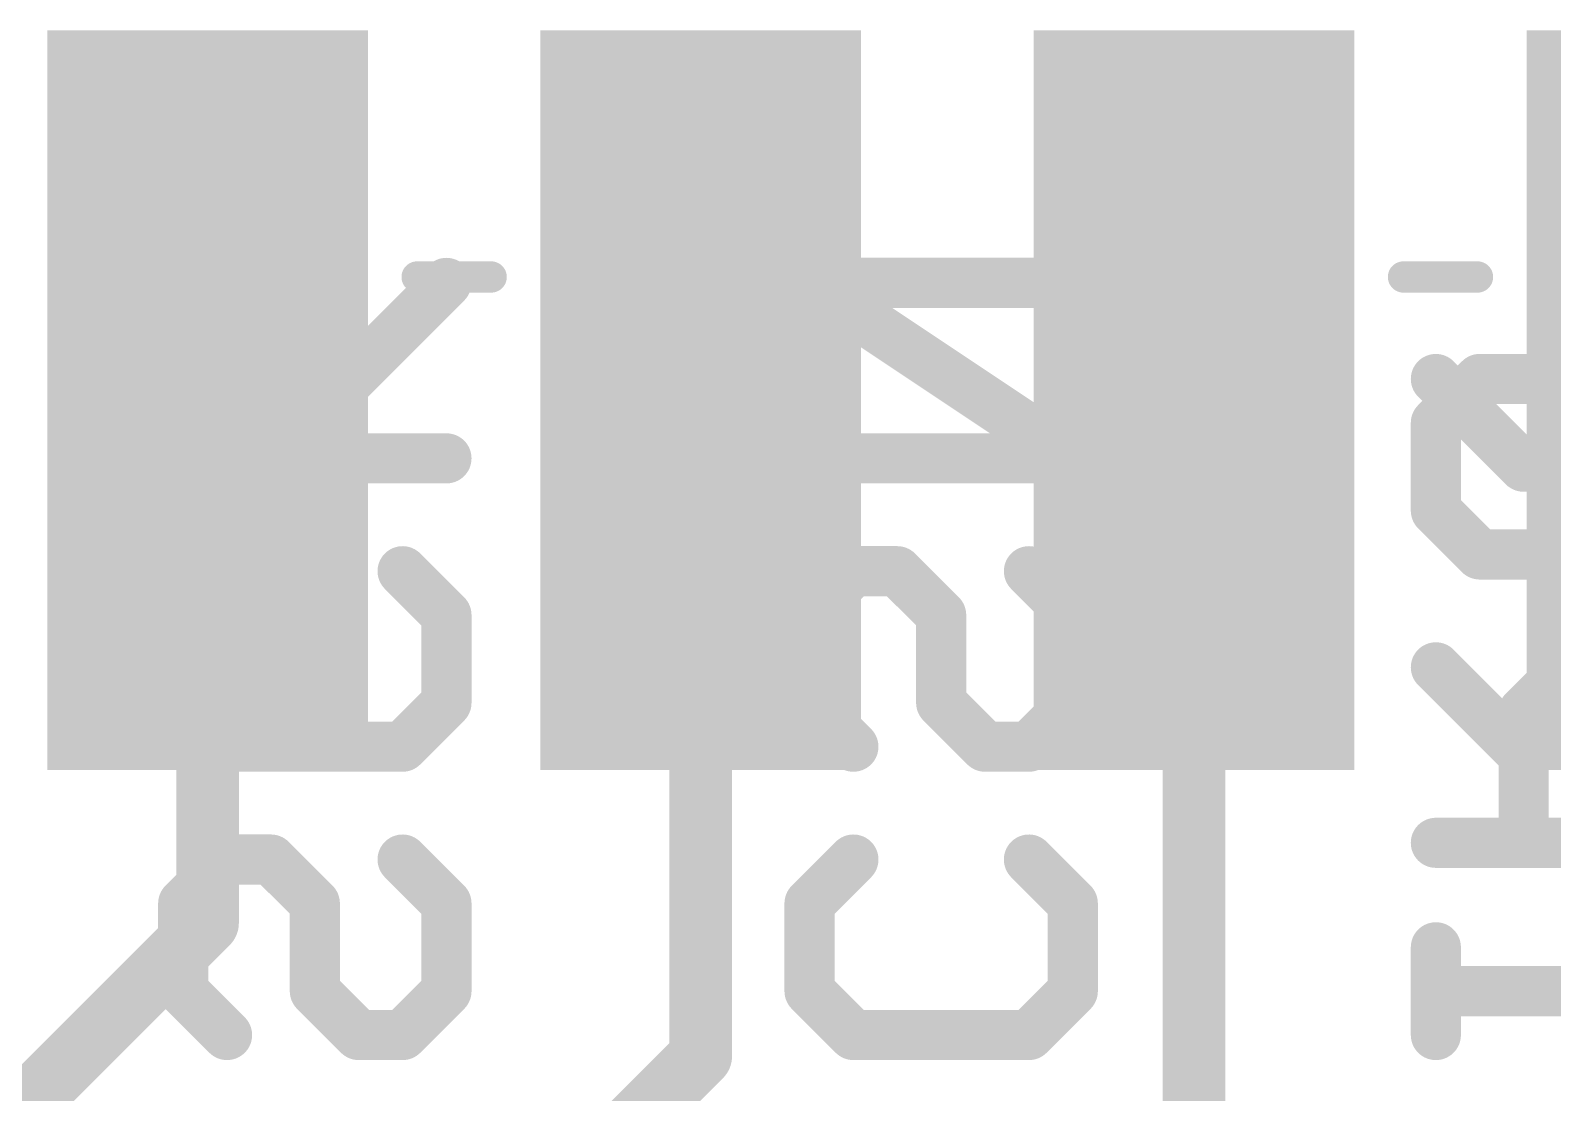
# Model space of a CAD drawing. Extents: x -0.1 to 20.3, y -11.4 to 28.1.
# Drawn here: x 5.17 to 11.34, y 2.66 to 6.97 of the extents above; entities that cross this region are included whole.
import ezdxf

# ---------------------------------------------------------------- set-up
doc = ezdxf.new("R2010")
doc.units = 0
for name, color, linetype in [('1', 12, 'CONTINUOUS'), ('21', 41, 'CONTINUOUS'), ('22', 40, 'CONTINUOUS')]:
    doc.layers.add(name, color=color, linetype=linetype)

# ---------------------------------------------------------------- blocks, each defined once
blk = doc.blocks.new('RECT')
blk.add_solid([(-0.5, -0.5), (0.5, -0.5), (-0.5, 0.5), (0.5, 0.5)])

msp = doc.modelspace()

# ---------------------------------------------------------------- linework, layer by layer
at = {"layer": '1', "const_width": 0.254}
for points in [[(5.89, 3.35), (5.89, 5.47)], [(7.89, 2.81), (7.89, 5.47)], [(9.89, 2.27), (9.89, 5.47)], [(3.81, 1.27), (5.89, 3.35)], [(6.35, 1.27), (7.89, 2.81)]]:
    msp.add_lwpolyline(points, dxfattribs=at)
at = {"layer": '1', "const_width": 0.127}
for points in [[(5.9535, 5.47, 1), (5.8265, 5.47)], [(7.9535, 5.47, 1), (7.8265, 5.47)], [(9.9535, 5.47, 1), (9.8265, 5.47)], [(5.9349, 3.3051, 1), (5.8451, 3.3949)], [(5.8265, 3.35, 1), (5.9535, 3.35)], [(7.9349, 2.7651, 1), (7.8451, 2.8549)], [(7.8265, 2.81, 1), (7.9535, 2.81)]]:
    msp.add_lwpolyline(points, format="xyb", dxfattribs=at)
at = {"layer": '21', "const_width": 0.0635}
for points in [[(6.74, 6.0018, 1), (6.74, 5.9383)], [(7.04, 5.9383, 1), (7.04, 6.0018)], [(8.74, 6.0018, 1), (8.74, 5.9383)], [(9.04, 5.9383, 1), (9.04, 6.0018)], [(10.74, 6.0018, 1), (10.74, 5.9383)], [(11.04, 5.9383, 1), (11.04, 6.0018)]]:
    msp.add_lwpolyline(points, format="xyb", dxfattribs=at)
at = {"layer": '21', "const_width": 0.127}
for points in [[(7.04, 5.97), (6.74, 5.97)], [(9.04, 5.97), (8.74, 5.97)], [(11.04, 5.97), (10.74, 5.97)]]:
    msp.add_lwpolyline(points, dxfattribs=at)
at = {"layer": '22', "const_width": 0.2032}
for points in [[(6.3251, 5.4123), (5.7912, 5.9462)], [(6.1471, 5.2344), (6.8589, 5.9462)], [(9.3989, 5.2344), (8.3312, 5.9462)], [(8.3312, 5.9462), (9.3989, 5.9462)], [(11.0492, 5.5564), (10.8712, 5.3784)], [(11.2271, 5.2005), (10.8712, 5.5564)], [(11.761, 5.5564), (11.0492, 5.5564)], [(10.8712, 5.3784), (10.8712, 5.0225)], [(6.8589, 5.2344), (5.7912, 5.2344)], [(8.3312, 5.2344), (9.3989, 5.2344)], [(10.8712, 5.0225), (11.0492, 4.8446)], [(11.0492, 4.8446), (11.761, 4.8446)], [(5.7912, 4.5989), (5.9691, 4.7768)], [(6.681, 4.7768), (6.8589, 4.5989)], [(8.5091, 4.7768), (8.3312, 4.5989)], [(8.6871, 4.7768), (8.5091, 4.7768)], [(8.8651, 4.5989), (8.6871, 4.7768)], [(9.221, 4.7768), (9.3989, 4.5989)], [(5.7912, 4.2429), (5.7912, 4.5989)], [(6.8589, 4.5989), (6.8589, 4.2429)], [(8.3312, 4.5989), (8.3312, 4.2429)], [(8.8651, 4.2429), (8.8651, 4.5989)], [(9.3989, 4.5989), (9.3989, 4.2429)], [(11.2271, 4.0311), (10.8712, 4.387)], [(11.4051, 4.387), (11.2271, 4.2091)], [(11.761, 4.387), (11.4051, 4.387)], [(5.9691, 4.065), (5.7912, 4.2429)], [(6.8589, 4.2429), (6.681, 4.065)], [(8.3312, 4.2429), (8.5091, 4.065)], [(9.043, 4.065), (8.8651, 4.2429)], [(9.3989, 4.2429), (9.221, 4.065)], [(11.2271, 4.2091), (11.2271, 3.6752)], [(6.681, 4.065), (5.9691, 4.065)], [(9.221, 4.065), (9.043, 4.065)], [(10.8712, 3.6752), (11.9389, 3.6752)], [(5.9691, 3.6074), (5.7912, 3.4295)], [(6.1471, 3.6074), (5.9691, 3.6074)], [(6.3251, 3.4295), (6.1471, 3.6074)], [(6.681, 3.6074), (6.8589, 3.4295)], [(8.3312, 3.4295), (8.5091, 3.6074)], [(9.221, 3.6074), (9.3989, 3.4295)], [(5.7912, 3.4295), (5.7912, 3.0736)], [(6.3251, 3.0736), (6.3251, 3.4295)], [(6.8589, 3.4295), (6.8589, 3.0736)], [(8.3312, 3.0736), (8.3312, 3.4295)], [(9.3989, 3.4295), (9.3989, 3.0736)], [(10.8712, 2.8956), (10.8712, 3.2515)], [(5.7912, 3.0736), (5.9691, 2.8956)], [(6.503, 2.8956), (6.3251, 3.0736)], [(6.8589, 3.0736), (6.681, 2.8956)], [(8.5091, 2.8956), (8.3312, 3.0736)], [(9.3989, 3.0736), (9.221, 2.8956)], [(10.8712, 3.0736), (11.9389, 3.0736)], [(6.681, 2.8956), (6.503, 2.8956)], [(9.221, 2.8956), (8.5091, 2.8956)]]:
    msp.add_lwpolyline(points, dxfattribs=at)
at = {"layer": '22', "const_width": 0.1016}
for points in [[(5.8271, 5.9821, 1), (5.7553, 5.9103)], [(6.8948, 5.9103, 1), (6.823, 5.9821)], [(8.3594, 5.9885, 1), (8.303, 5.9039)], [(8.3312, 5.997, 1), (8.3312, 5.8954)], [(9.3989, 5.8954, 1), (9.3989, 5.997)], [(10.9071, 5.5923, 1), (10.8353, 5.5205)], [(11.0492, 5.6072, 1), (11.0492, 5.5056)], [(11.0851, 5.5205, 1), (11.0132, 5.5923)], [(6.2891, 5.3764, 1), (6.361, 5.4483)], [(10.922, 5.3784, 1), (10.8204, 5.3784)], [(10.8353, 5.4144, 1), (10.9071, 5.3425)], [(5.7912, 5.2852, 1), (5.7912, 5.1836)], [(6.1112, 5.2703, 1), (6.183, 5.1985)], [(6.8589, 5.1836, 1), (6.8589, 5.2852)], [(8.3312, 5.2852, 1), (8.3312, 5.1836)], [(9.3707, 5.1921, 1), (9.4271, 5.2767)], [(9.3989, 5.1836, 1), (9.3989, 5.2852)], [(11.1912, 5.1646, 1), (11.263, 5.2364)], [(10.9071, 5.0585, 1), (10.8353, 4.9866)], [(10.8204, 5.0225, 1), (10.922, 5.0225)], [(11.0492, 4.8954, 1), (11.0492, 4.7938)], [(6.0051, 4.7409, 1), (5.9332, 4.8127)], [(6.7169, 4.8127, 1), (6.645, 4.7409)], [(8.5091, 4.8276, 1), (8.5091, 4.726)], [(8.5451, 4.7409, 1), (8.4732, 4.8127)], [(8.723, 4.8127, 1), (8.6512, 4.7409)], [(8.6871, 4.726, 1), (8.6871, 4.8276)], [(9.2569, 4.8127, 1), (9.185, 4.7409)], [(11.0132, 4.8087, 1), (11.0851, 4.8805)], [(5.842, 4.5989, 1), (5.7404, 4.5989)], [(6.9097, 4.5989, 1), (6.8081, 4.5989)], [(8.382, 4.5989, 1), (8.2804, 4.5989)], [(8.9159, 4.5989, 1), (8.8143, 4.5989)], [(9.4497, 4.5989, 1), (9.3481, 4.5989)], [(5.7553, 4.6348, 1), (5.8271, 4.5629)], [(6.823, 4.5629, 1), (6.8948, 4.6348)], [(8.2953, 4.6348, 1), (8.3671, 4.5629)], [(8.8291, 4.5629, 1), (8.901, 4.6348)], [(9.363, 4.5629, 1), (9.4348, 4.6348)], [(10.9071, 4.4229, 1), (10.8353, 4.3511)], [(11.4051, 4.4378, 1), (11.4051, 4.3362)], [(11.441, 4.3511, 1), (11.3691, 4.4229)], [(5.8271, 4.2789, 1), (5.7553, 4.207)], [(6.8948, 4.207, 1), (6.823, 4.2789)], [(8.3671, 4.2789, 1), (8.2953, 4.207)], [(8.901, 4.2789, 1), (8.8291, 4.207)], [(9.4348, 4.207, 1), (9.363, 4.2789)], [(5.7404, 4.2429, 1), (5.842, 4.2429)], [(6.8081, 4.2429, 1), (6.9097, 4.2429)], [(8.2804, 4.2429, 1), (8.382, 4.2429)], [(8.8143, 4.2429, 1), (8.9159, 4.2429)], [(9.3481, 4.2429, 1), (9.4497, 4.2429)], [(11.2779, 4.2091, 1), (11.1763, 4.2091)], [(11.1912, 4.245, 1), (11.263, 4.1731)], [(5.9691, 4.1158, 1), (5.9691, 4.0142)], [(5.9332, 4.0291, 1), (6.0051, 4.1009)], [(6.645, 4.1009, 1), (6.7169, 4.0291)], [(6.681, 4.0142, 1), (6.681, 4.1158)], [(8.4732, 4.0291, 1), (8.5451, 4.1009)], [(9.043, 4.1158, 1), (9.043, 4.0142)], [(9.0071, 4.0291, 1), (9.0789, 4.1009)], [(9.185, 4.1009, 1), (9.2569, 4.0291)], [(9.221, 4.0142, 1), (9.221, 4.1158)], [(11.1912, 3.9952, 1), (11.263, 4.067)], [(10.8712, 3.726, 1), (10.8712, 3.6244)], [(5.9691, 3.6582, 1), (5.9691, 3.5566)], [(6.0051, 3.5715, 1), (5.9332, 3.6433)], [(6.183, 3.6433, 1), (6.1112, 3.5715)], [(6.1471, 3.5566, 1), (6.1471, 3.6582)], [(6.7169, 3.6433, 1), (6.645, 3.5715)], [(8.5451, 3.5715, 1), (8.4732, 3.6433)], [(9.2569, 3.6433, 1), (9.185, 3.5715)], [(11.1763, 3.6752, 1), (11.2779, 3.6752)], [(5.842, 3.4295, 1), (5.7404, 3.4295)], [(6.3759, 3.4295, 1), (6.2743, 3.4295)], [(6.9097, 3.4295, 1), (6.8081, 3.4295)], [(8.382, 3.4295, 1), (8.2804, 3.4295)], [(9.4497, 3.4295, 1), (9.3481, 3.4295)], [(5.7553, 3.4654, 1), (5.8271, 3.3935)], [(6.2891, 3.3935, 1), (6.361, 3.4654)], [(6.823, 3.3935, 1), (6.8948, 3.4654)], [(8.2953, 3.4654, 1), (8.3671, 3.3935)], [(9.363, 3.3935, 1), (9.4348, 3.4654)], [(10.922, 3.2515, 1), (10.8204, 3.2515)], [(5.8271, 3.1095, 1), (5.7553, 3.0376)], [(6.361, 3.1095, 1), (6.2891, 3.0376)], [(6.8948, 3.0376, 1), (6.823, 3.1095)], [(8.3671, 3.1095, 1), (8.2953, 3.0376)], [(9.4348, 3.0376, 1), (9.363, 3.1095)], [(10.8712, 3.1244, 1), (10.8712, 3.0227)], [(5.7404, 3.0736, 1), (5.842, 3.0736)], [(6.2743, 3.0736, 1), (6.3759, 3.0736)], [(6.8081, 3.0736, 1), (6.9097, 3.0736)], [(8.2804, 3.0736, 1), (8.382, 3.0736)], [(9.3481, 3.0736, 1), (9.4497, 3.0736)], [(5.9332, 2.8597, 1), (6.0051, 2.9315)], [(6.503, 2.9464, 1), (6.503, 2.8448)], [(6.4671, 2.8597, 1), (6.5389, 2.9315)], [(6.645, 2.9315, 1), (6.7169, 2.8597)], [(6.681, 2.8448, 1), (6.681, 2.9464)], [(8.5091, 2.9464, 1), (8.5091, 2.8448)], [(8.4732, 2.8597, 1), (8.5451, 2.9315)], [(9.185, 2.9315, 1), (9.2569, 2.8597)], [(9.221, 2.8448, 1), (9.221, 2.9464)], [(10.8204, 2.8956, 1), (10.922, 2.8956)]]:
    msp.add_lwpolyline(points, format="xyb", dxfattribs=at)

# ---------------------------------------------------------------- block references
at = {"layer": '1', "xscale": 1.3, "yscale": 3}
for p in [(5.89, 5.47), (7.89, 5.47), (9.89, 5.47), (11.89, 5.47)]:
    msp.add_blockref('RECT', p, dxfattribs=at)

doc.saveas('drawing.dxf')
